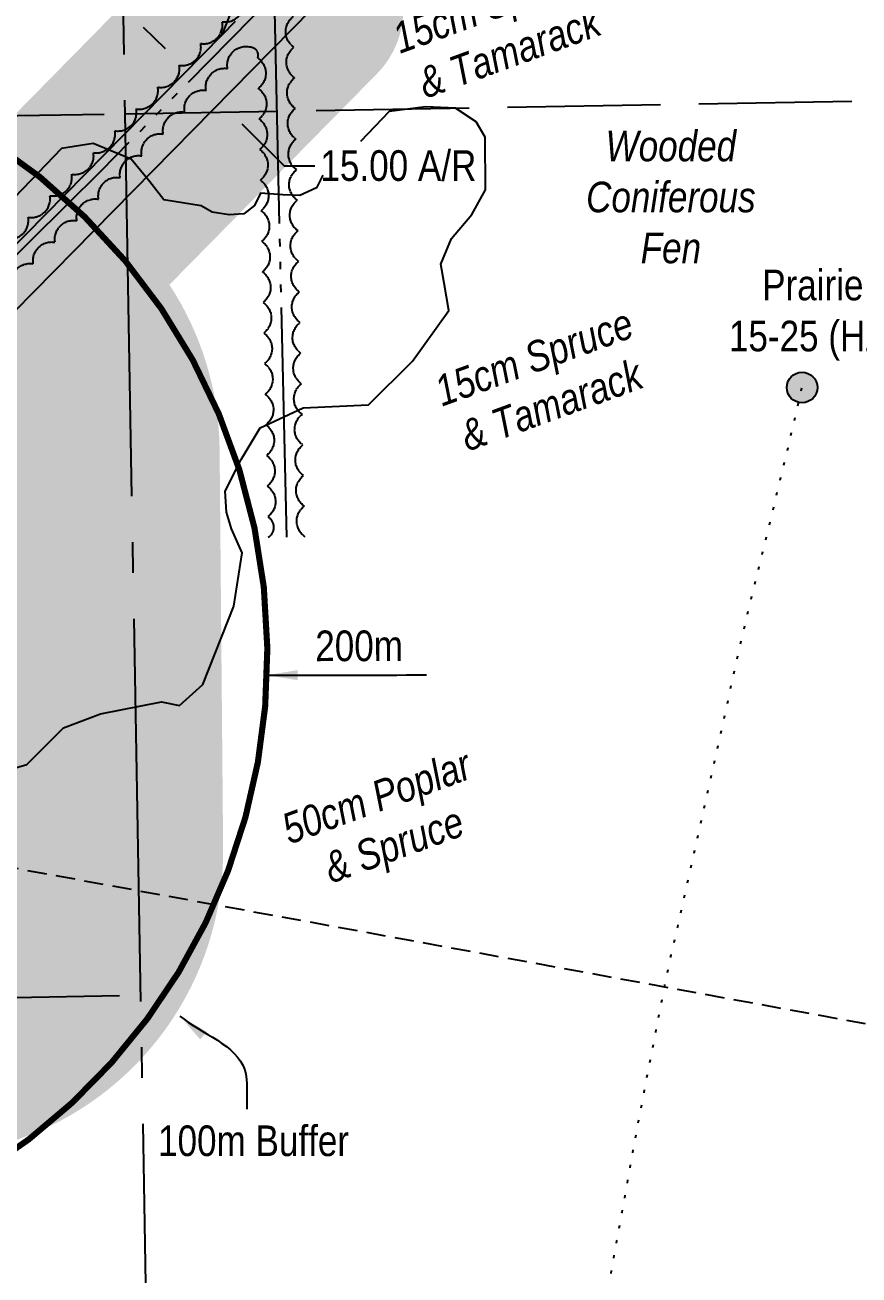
# Model space of a CAD drawing. Extents: x 570482 to 581403, y 6264409 to 6273171.
# Drawn here: x 575534.8 to 575807.2, y 6271043.6 to 6271451.9 of the extents above; entities that cross this region are included whole.
import ezdxf

# ---------------------------------------------------------------- set-up
doc = ezdxf.new("R2010")
doc.units = 0
doc.header["$LTSCALE"] = 5
doc.header["$PDMODE"] = 34
doc.header["$PDSIZE"] = 0.03
for name, pattern in [('0', [1, 1, 0]), ('foc-BUFFER', [16.75, 15, -1.75]), ('foc-DOT', [1, 0.2, -0.8]), ('foc-QUARTERLINE', [33, 25, -3, 2, -3]), ('foc-SEISMIC', [20.5, 15, -1, 0.5, -1, 0.5, -1, 0.5, -1]), ('foc-TIELINE', [1.875, 1.25, -0.625]), ('foc-TRAV', [1.875, 1.25, -0.625]), ('foc-UNSURVEYED', [12.5, 10, -2.5])]:
    doc.linetypes.add(name, pattern=pattern)
doc.layers.get('Defpoints').update_dxf_attribs({"color": 9})
for name, color, linetype in [('ABADATA-DRILL', 8, 'foc-DOT'), ('ABADATA-DRILL-T', 8, 'Continuous'), ('AS-SEISMIC', 224, 'foc-SEISMIC'), ('AUX-BUFFER', 7, 'foc-BUFFER'), ('DETAIL-HZ-Existing', 8, 'foc-DOT'), ('L-QSEC', 8, 'foc-QUARTERLINE'), ('L-TIE', 7, 'foc-TIELINE'), ('L-USEC', 7, 'foc-UNSURVEYED'), ('P-BUFFER-H 30m', 51, 'Continuous'), ('P-FNC BUFFER-T', 40, 'Continuous'), ('P-PROPOSED', 10, 'Continuous'), ('P-PROPOSED-H', 21, 'Continuous'), ('P-TRAV', 4, 'foc-TRAV'), ('P-TXT', 4, 'Continuous'), ('T-BUSH', 110, '0'), ('T-BUSH-T', 110, 'Continuous'), ('WETLAND', 143, 'Continuous'), ('WETLAND-T', 146, 'Continuous')]:
    doc.layers.add(name, color=color, linetype=linetype)
doc.styles.add('80CG', font='ARIALN.TTF', dxfattribs={"height": 10})
doc.styles.add('80L', font='ARIALN.TTF', dxfattribs={"height": 10})
doc.styles.add('80LS', font='ARIALNI.TTF', dxfattribs={"height": 10})
doc.styles.add('TXT', font='ARIALN.TTF', dxfattribs={"height": 0.2})
doc.dimstyles.new('CG2011', dxfattribs={"dimscale": 5, "dimtxt": 9, "dimasz": 2, "dimexe": 0.2, "dimexo": 0.0625, "dimgap": 0.5, "dimtad": 0, "dimtih": 1, "dimtoh": 1, "dimzin": 0, "dimdsep": 46, "dimtxsty": '80CG', "dimcen": 0.1, "dimse1": 1, "dimse2": 1, "dimclrd": 256, "dimclrt": 256, "dimaunit": 1, "dimadec": 4, "dimazin": 0, "dimtfac": 0.06, "dimtofl": 0, "dimtmove": 0, "dimatfit": 1, "dimfxl": 0.2, "dimtolj": 1, "dimtzin": 0, "dimlwd": -1, "dimarcsym": 0})
doc.dimstyles.new('Compass 5 000', dxfattribs={"dimscale": 5, "dimtxt": 9, "dimasz": 2, "dimexe": 0.2, "dimexo": 0.0625, "dimgap": 0.5, "dimtad": 0, "dimtih": 1, "dimtoh": 1, "dimzin": 0, "dimdsep": 46, "dimtxsty": '80CG', "dimcen": 0.1, "dimse1": 1, "dimse2": 1, "dimclrd": 256, "dimclrt": 256, "dimaunit": 1, "dimadec": 4, "dimazin": 0, "dimtfac": 0.06, "dimtofl": 0, "dimtmove": 0, "dimatfit": 1, "dimfxl": 0.2, "dimtolj": 1, "dimtzin": 0, "dimlwd": -1, "dimarcsym": 0})

# ---------------------------------------------------------------- blocks, each defined once
blk = doc.blocks.new('BH-Existing')
at = {"layer": 'ABADATA-DRILL-T'}
h = blk.add_hatch(color=256, dxfattribs=at)
h.dxf.hatch_style = 1
edge = h.paths.add_edge_path()
edge.add_arc((0, 0), 0.5, 0, 360)
blk.add_circle((0, 0), 0.5, dxfattribs=at)
blk = doc.blocks.new('*D99')
at = {"layer": 'Defpoints', "color": 0, "transparency": 16777216}
for p in [(575581.7124075624, 6271430.966509596), (575598.4213348939, 6271426.5790682), (575592.3994560172, 6271420.456027398)]:
    blk.add_point(p, dxfattribs=at)
at = {"layer": 'P-TXT', "transparency": 16777216}
for p, q in [((575580.6045670253, 6271444.101476029), (575573.4748476101, 6271451.113401661)), ((575605.5510543091, 6271419.567142569), (575619.4358745217, 6271405.911720654)), ((575619.4358745217, 6271405.911720654), (575629.4358745222, 6271405.911720654))]:
    blk.add_line(p, q, dxfattribs=at)
for points in [[(575581.7732212977, 6271445.289762598), (575579.4359127535, 6271442.91318946), (575587.7342864401, 6271437.089550397)], [(575606.7197085815, 6271420.755429137), (575604.3824000373, 6271418.378856), (575598.4213348939, 6271426.5790682)]]:
    blk.add_solid(points, dxfattribs=at)
at = {"layer": 'P-TXT', "transparency": 16777216, "insert": (575656.717593485, 6271405.911720654), "char_height": 10, "attachment_point": 5, "style": '80CG'}
blk.add_mtext('\\A1;15.00 A/R', dxfattribs=at)

msp = doc.modelspace()

# ---------------------------------------------------------------- hatches: boundary and pattern name
at = {"layer": 'P-BUFFER-H 30m'}
h = msp.add_hatch(color=256, dxfattribs=at)
h.dxf.hatch_style = 1
edge = h.paths.add_edge_path()
edge.add_arc((575498.3781058765, 6271312.200459685), 99.9575679994232, 0.5033811061687743, 33.28290110937678, ccw=False)
edge.add_line((575598.3318161493, 6271313.07864136), (575599.4734523299, 6271183.138818004))
edge.add_arc((575499.5197420564, 6271182.260636328), 99.95756800002054, -89.49661889530091, 0.5033811050980717, ccw=False)
edge.add_line((575500.3979237326, 6271082.306926059), (575310.4858742115, 6271080.638380874))
edge.add_arc((575309.6076925354, 6271180.592091147), 99.9575679997806, 180.5033811045646, 270.50338110463247, ccw=False)
edge.add_line((575209.6539822619, 6271179.713909467), (575208.5123460831, 6271309.653732822))
edge.add_arc((575308.4660563564, 6271310.531914502), 99.95756799989593, 90.50338110429902, 180.5033811045652, ccw=False)
edge.add_line((575307.5878746813, 6271410.485624772), (575497.4999242006, 6271412.154169955))
edge.add_arc((575498.378105876, 6271312.200459686), 99.95756799977856, 78.0773078622758, 90.503381104499, ccw=False)
edge.add_line((575519.0285107928, 6271410.001667128), (575573.5387812511, 6271465.42765908))
edge.add_line((575573.5387812511, 6271465.427659077), (575582.6297352421, 6271488.370608306))
edge.add_line((575582.6297352421, 6271488.370608306), (575581.058703323, 6271558.045581906))
edge.add_line((575581.058703323, 6271558.045581905), (575579.8859012071, 6271559.15979998))
edge.add_arc((575600.5401638215, 6271580.900035074), 29.98727040006093, 91.49245744410939, 226.4673610730255, ccw=False)
edge.add_line((575599.7591348457, 6271610.877132665), (575634.7322543301, 6271611.788328942))
edge.add_arc((575635.5132833056, 6271581.81123135), 29.98727039985143, -43.532638966289824, 91.49245744322042, ccw=False)
edge.add_line((575657.2535183843, 6271561.15696872), (575656.0054009698, 6271559.843227025))
edge.add_line((575656.0054009698, 6271559.843227025), (575658.3092986161, 6271457.665794634))
edge.add_arc((575628.3296482654, 6271456.989813214), 29.98727039992347, -44.52276198781482, 1.2916868677991147, ccw=False)
edge.add_line((575649.709730663, 6271435.96296222), (575581.939750957, 6271367.054510324))
at = {"layer": 'P-PROPOSED-H'}
h = msp.add_hatch(color=256, dxfattribs=at)
h.dxf.hatch_style = 1
h.paths.add_polyline_path([(575612.7463457196, 6271482.972433573), (575610.7571381154, 6271571.19342108), (575600.5401638214, 6271580.900035074), (575635.5132833059, 6271581.81123135), (575625.7469632907, 6271571.531411793), (575628.3296482653, 6271456.989813214), (575485.823957588, 6271312.0901604), (575464.6108923185, 6271311.90378487), (575599.1790993367, 6271448.732611741)])

# ---------------------------------------------------------------- linework, layer by layer
at = {"layer": 'ABADATA-DRILL', "flags": 128}
msp.add_lwpolyline([(575649.5071290649, 6270608.157500169), (575649.5071290649, 6270608.157500169), (575649.4767892851, 6270608.176995935), (575649.0509596822, 6270608.499460803), (575649.2268091931, 6270608.172511718), (575649.9353805536, 6270607.145034392), (575650.6153153444, 6270606.5971131), (575651.0541773109, 6270606.664994379), (575651.492259072, 6270606.772941749), (575652.1430794132, 6270606.734628037), (575653.2148881126, 6270606.643746557), (575654.1775317221, 6270607.061036638), (575654.6002799462, 6270607.468752751), (575654.6990406944, 6270607.540553192), (575654.8052421898, 6270607.752544517), (575654.925555539, 6270608.294669879), (575655.0395259906, 6270609.186936331), (575655.208856446, 6270610.340159421), (575655.4835550842, 6270611.755236298), (575655.8324997328, 6270613.491840019), (575656.2050854431, 6270615.578900116), (575656.5316400302, 6270618.005146669), (575656.8627655702, 6270620.731518794), (575657.2581880138, 6270623.779016663), (575657.7583749706, 6270627.118528984), (575658.301752189, 6270630.8389085), (575658.798678687, 6270634.918395668), (575659.2287632622, 6270639.376887351), (575659.6427346775, 6270644.17510226), (575660.1313729114, 6270649.274700433), (575660.7644123848, 6270654.686841675), (575661.562413158, 6270660.382168961), (575662.4269805814, 6270666.268514297), (575663.2094030804, 6270672.273514849), (575663.9068113421, 6270678.557105189), (575664.5472144323, 6270685.229673919), (575665.300841515, 6270692.284255357), (575666.1989804732, 6270699.641584941), (575667.2036165015, 6270707.200891945), (575668.3247599642, 6270714.952224731), (575669.4914221556, 6270722.954318333), (575670.753721712, 6270731.198386162), (575672.0628563842, 6270739.623209843), (575673.3784097179, 6270748.248215555), (575674.6705223953, 6270757.062736139), (575675.9204809328, 6270765.996629662), (575677.1793703442, 6270774.990692834), (575678.5369502186, 6270784.056445167), (575679.9240860762, 6270793.152788679), (575681.3404156126, 6270802.289625571), (575682.9159887872, 6270811.469401301), (575684.6201699069, 6270820.731534937), (575686.3239851005, 6270830.013591703), (575688.0773784738, 6270839.316468045), (575689.7995874021, 6270848.688925785), (575691.4710058067, 6270858.100330278), (575693.1930793668, 6270867.482807651), (575694.9871475317, 6270876.746449618), (575696.8198850241, 6270886.090835599), (575698.6622691398, 6270895.455324596), (575700.5044029322, 6270904.829830264), (575702.3172667298, 6270914.163842888), (575704.0897705826, 6270923.517172075), (575705.8419410862, 6270932.89017731), (575707.5736005006, 6270942.292764059), (575709.2663392778, 6270951.634532955), (575710.9079864322, 6270961.035505612), (575712.5701296852, 6270970.406787199), (575714.2621834336, 6270979.788738187), (575715.924371489, 6270989.160022547), (575717.6263620558, 6270998.54204265), (575719.3585630325, 6271007.914586245), (575721.0805011337, 6271017.296966604), (575722.842541933, 6271026.680179501), (575724.6550574737, 6271036.034128561), (575726.3981342524, 6271045.356882966), (575728.1006726181, 6271054.708970401), (575729.7930117748, 6271064.070784369), (575731.485941682, 6271073.402661243), (575733.1299380002, 6271082.67365144), (575734.8224934603, 6271092.025452276), (575736.6044909111, 6271101.409032064), (575738.4075251813, 6271110.732759376), (575740.2502396757, 6271120.077351944), (575742.0430614979, 6271129.411029389), (575743.825626784, 6271138.764452403), (575745.8088452806, 6271148.081623731), (575747.9329486588, 6271157.351115899), (575750.01644947, 6271166.650051466), (575752.1105561439, 6271175.919007584), (575754.1643019195, 6271185.207391335), (575756.2282303139, 6271194.485939386), (575758.3121758337, 6271203.764737142), (575760.37620285, 6271213.033269718), (575762.4399828018, 6271222.321839268), (575764.4731794004, 6271231.63969803), (575766.5067835689, 6271240.937748086), (575768.5904991841, 6271250.22656865), (575770.7651510222, 6271259.467147401), (575773.0297216362, 6271268.7092323), (575775.3144862172, 6271277.94166171), (575777.569442385, 6271287.163648314), (575779.773372895, 6271296.444616875), (575782.0079864691, 6271305.68616972), (575784.2327571684, 6271314.917527182), (575785.1717783613, 6271318.885079007), (575788.5507349916, 6271333.467950712)], dxfattribs=at)
at = {"layer": 'AS-SEISMIC'}
msp.add_line((575620.2332071562, 6271284.610679252), (575613.6054858158, 6271577.936030073), dxfattribs=at)
at = {"layer": 'AS-SEISMIC', "flags": 128}
msp.add_lwpolyline([(575288.9799381153, 6271155.12624909), (575312.714, 6271168.541), (575332.864, 6271179.930000017), (575559.658, 6271404.269), (575616.23, 6271461.782), (575681.32424002, 6271527.958996148)], dxfattribs=at)
at = {"layer": 'AUX-BUFFER', "color": 251, "linetype": 'foc-BUFFER', "const_width": 1.998402277985389, "flags": 128}
msp.add_lwpolyline([(575412.7316754363, 6271446.395905059), (575371.7506542262, 6271446.035850572, 0.4142135623820508), (575174.0949746686, 6271244.876226117), (575174.1037564871, 6271243.876689027, 0.4142135623751772), (575375.2633809292, 6271046.221009479), (575416.2444021413, 6271046.581063967, 0.4142135623743542), (575613.9000816881, 6271247.740688398), (575613.8912998713, 6271248.740225513, 0.4142135623578361)], format="xyb", close=True, dxfattribs=at)
at = {"layer": 'L-QSEC'}
for p, q in [((575553.5617591849, 6272227.177741321), (575567.3343653935, 6271422.916255245)), ((575567.3343653935, 6271422.916255245), (575581.703672561, 6270618.675822323))]:
    msp.add_line(p, q, dxfattribs=at)
at = {"layer": 'L-TIE'}
msp.add_line((576095.2138965217, 6271073.31619204), (575499.5197420564, 6271182.26063634), dxfattribs=at)
at = {"layer": 'L-USEC'}
for p, q in [((575567.3343653935, 6271422.916255245), (576373.8895500645, 6271436.739676326)), ((574760.7831154186, 6271409.096406098), (575567.3343653935, 6271422.916255245)), ((574765.7171260226, 6271121.138673888), (575572.2683759974, 6271134.958523035))]:
    msp.add_line(p, q, dxfattribs=at)
at = {"layer": 'P-PROPOSED'}
msp.add_lwpolyline([(575612.7463457196, 6271482.972433585), (575610.7571381154, 6271571.193421092), (575600.5401638214, 6271580.900035086), (575635.5132833059, 6271581.811231358), (575625.7469632907, 6271571.531411798), (575628.3296482653, 6271456.989813226), (575485.823957588, 6271312.090160403), (575464.6108923185, 6271311.903784882), (575599.1790993367, 6271448.732611753)], close=True, dxfattribs=at)
at = {"layer": 'P-TRAV'}
msp.add_line((575599.1790993367, 6271448.732611753), (575613.197, 6271462.986000017), dxfattribs=at)
at = {"layer": 'T-BUSH', "flags": 128}
for points in [[(575315.3844422161, 6271515.714904915, 0.52056705), (575315.50759321, 6271505.719906773, 0.52056705), (575315.6307442056, 6271495.724908633, 0.52056705), (575315.7538951974, 6271485.729910491, 0.52056705), (575315.8770461911, 6271475.734912351, 0.52056705), (575316.000197185, 6271465.73991421, 0.52056705), (575316.1233481786, 6271455.744916069, 0.52056705), (575316.2464991724, 6271445.749917927, 0.52056705), (575316.3467892985, 6271435.754688831, 0.52056705), (575316.4255954336, 6271425.759242688, 0.52056705), (575316.5044015648, 6271415.76379653, 0.52056705), (575316.583207698, 6271405.768350402, 0.52056705), (575316.6620138311, 6271395.772904259, 0.52056705), (575316.7408199642, 6271385.777458101, 0.52056705), (575316.8196260973, 6271375.782011958, 0.52056705), (575316.8984322305, 6271365.786565829, 0.52056705), (575316.9772383636, 6271355.791119686, 0.52056705), (575317.0560444966, 6271345.795673528, 0.52056705), (575317.1348506297, 6271335.8002274, 0.52056705), (575317.2256527153, 6271325.80488521, 0.52056705), (575317.3201036592, 6271315.809574658, 0.52056705), (575317.4145546033, 6271305.814264121, 0.52056705), (575317.5090055473, 6271295.81895357, 0.52056705), (575317.6034564913, 6271285.823643018, 0.52056705), (575317.6979074352, 6271275.828332466, 0.52056705), (575317.7923583792, 6271265.833021915, 0.52056705), (575317.8868093232, 6271255.837711363, 0.52056705), (575317.9812602672, 6271245.842400812, 0.52056705), (575318.0757112113, 6271235.847090244, 0.52056705), (575318.1701621552, 6271225.851779693, 0.52056705), (575318.2646130992, 6271215.856469141, 0.52056705), (575318.3590640433, 6271205.86115859, 0.52056705), (575318.4535149871, 6271195.865848053, 0.52056705), (575318.5479659312, 6271185.870537502, 0.52056705), (575321.1314046162, 6271180.187758398, 0.52056705), (575329.7201120198, 6271185.256043536, 0.52056705), (575336.8265376051, 6271192.285543491, 0.52056705), (575343.9329631904, 6271199.315043431, 0.52056705), (575351.0393887757, 6271206.34454337, 0.52056705), (575358.145814361, 6271213.374043311, 0.52056705), (575365.2522399463, 6271220.403543251, 0.52056705), (575372.3586655316, 6271227.43304319, 0.52056705), (575379.4650911188, 6271234.46254313, 0.52056705), (575386.5715167022, 6271241.49204307, 0.52056705), (575393.6779422876, 6271248.52154301, 0.52056705), (575400.7843678729, 6271255.551042935, 0.52056705), (575407.8907934582, 6271262.580542875, 0.52056705), (575414.9972190436, 6271269.610042814, 0.52056705), (575422.1036446288, 6271276.639542755, 0.52056705), (575429.2100702141, 6271283.669042694, 0.52056705), (575436.3164957995, 6271290.698542634, 0.52056705), (575443.4229213847, 6271297.728042574, 0.52056705), (575450.52934697, 6271304.757542529, 0.52056705), (575457.6357725555, 6271311.78704247, 0.52056705), (575464.7421981407, 6271318.816542409, 0.52056705), (575471.848623726, 6271325.846042349, 0.52056705), (575478.9550493133, 6271332.875542289, 0.52056705), (575486.0614748966, 6271339.905042229, 0.52056705), (575493.167900482, 6271346.934542169, 0.52056705), (575500.2743260672, 6271353.964042109, 0.52056705), (575507.3807516525, 6271360.993542048, 0.52056705), (575514.4871772379, 6271368.023041988, 0.52056705), (575521.5936028231, 6271375.052541913, 0.52056705), (575528.7000284086, 6271382.082041853, 0.52056705), (575535.8064539939, 6271389.111541793, 0.52056705), (575542.9128795791, 6271396.141041732, 0.52056705), (575550.0193051645, 6271403.170541673, 0.52056705), (575557.1023520489, 6271410.223354799, 0.52056705), (575564.1118819405, 6271417.349478915, 0.52056705), (575571.121411832, 6271424.475603016, 0.52056705), (575578.1309417237, 6271431.601727118, 0.52056705), (575585.1404716154, 6271438.727851219, 0.52056705), (575592.1500015069, 6271445.853975304, 0.52056705), (575599.1595313984, 6271452.98009942, 0.52056705), (575606.16906129, 6271460.106223506, 0.52056705), (575610.0801215054, 6271468.460151994, 0.52056705), (575609.8543238183, 6271478.453358141, 0.52056705), (575609.6285261314, 6271488.44656432, 0.52056705), (575609.4027284444, 6271498.439770482, 0.52056705), (575609.1769307575, 6271508.432976629, 0.52056705), (575608.9511330705, 6271518.426182792, 0.52056705), (575608.7253353836, 6271528.419388969, 0.52056705), (575608.4995376965, 6271538.412595132, 0.52056705), (575608.2737400095, 6271548.405801279, 0.52056705), (575608.0479423226, 6271558.399007458, 0.52056705), (575607.8221446356, 6271568.39221362, 0.52056705), (575607.6799155845, 6271574.686893806, 0.5205670500338495), (575597.6928868616, 6271574.269268044, 0.52056705), (575587.7058581385, 6271573.851642266, 0.52056705), (575577.7188294155, 6271573.434016474, 0.52056705), (575567.7318006924, 6271573.016390711, 0.3506313452533024), (575560.3365606603, 6271574.854876626)], [(575626.2291308537, 6271284.746157849, -0.52056705), (575626.0033331667, 6271294.739364027, -0.52056705), (575625.7775354797, 6271304.73257019, -0.52056705), (575625.5517377928, 6271314.725776337, -0.52056705), (575625.3259401058, 6271324.718982516, -0.52056705), (575625.1001424188, 6271334.712188678, -0.52056705), (575624.8743447318, 6271344.705394825, -0.52056705), (575624.6485470448, 6271354.698600988, -0.52056705), (575624.422749358, 6271364.691807166, -0.52056705), (575624.196951671, 6271374.685013329, -0.52056705), (575623.9711539841, 6271384.678219476, -0.52056705), (575623.7453562971, 6271394.671425655, -0.52056705), (575623.5195586102, 6271404.664631817, -0.52056705), (575623.2937609232, 6271414.657837964, -0.52056705), (575623.0679632362, 6271424.651044127, -0.52056705), (575622.8421655492, 6271434.644250304, -0.52056705), (575622.6163678622, 6271444.637456467, -0.52056705), (575622.3905701753, 6271454.630662614, -0.52056705), (575625.9590324936, 6271463.120349472, -0.52056705), (575632.9685623853, 6271470.246473558, -0.52056705), (575639.9780922771, 6271477.372597675, -0.52056705), (575646.9876221687, 6271484.498721761, -0.52056705), (575653.9971520604, 6271491.624845877, -0.52056705), (575661.0066819519, 6271498.750969977, -0.52056705), (575668.0162118437, 6271505.877094079, -0.52056705), (575675.0257417354, 6271513.00321818, -0.52056705), (575682.035271627, 6271520.129342265, -0.52056705), (575685.5999144806, 6271523.753278228, -0.52056705)], [(575495.9048746296, 6271178.015976368, -0.52056705), (575486.201620129, 6271175.615558467, -0.52056705), (575477.8063738437, 6271170.938836133, -0.52056705), (575470.8464390868, 6271163.764265626, -0.52056705), (575463.3093941223, 6271157.38979131, -0.52056705), (575454.3051664532, 6271153.049395234, -0.52056705), (575445.300938786, 6271148.70899916, -0.52056705), (575436.2967111149, 6271144.368603069, -0.52056705), (575427.292483446, 6271140.028206994, -0.52056705), (575418.2882557767, 6271135.687810919, -0.52056705), (575409.2840281076, 6271131.347414845, -0.52056705), (575400.2798004384, 6271127.007018785, -0.52056705), (575391.2755727693, 6271122.666622709, -0.52056705), (575382.2713451002, 6271118.326226635, -0.52056705), (575373.2671174312, 6271113.98583056, -0.52056705), (575364.2628897621, 6271109.645434486, -0.52056705), (575355.2586620928, 6271105.305038394, -0.52056705), (575346.2544344238, 6271100.96464232, -0.52056705), (575337.2502067545, 6271096.624246245, -0.52056705), (575328.2459790854, 6271092.283850186, -0.52056705), (575319.4698621911, 6271088.310481169, -0.52056705), (575319.3754112473, 6271098.305791721, -0.52056705), (575319.2809603031, 6271108.301102272, -0.52056705), (575319.1865093593, 6271118.296412824, -0.52056705), (575319.0920584152, 6271128.29172336, -0.52056705), (575318.9976074713, 6271138.287033912, -0.52056705), (575318.9031565273, 6271148.282344464, -0.52056705), (575318.8087055832, 6271158.277655016, -0.52056705), (575321.5414686805, 6271166.641232288, -0.52056705), (575330.2434272228, 6271171.559674282, -0.52056705), (575338.4992719742, 6271177.068371726, -0.52056705), (575345.6056975594, 6271184.097871666, -0.52056705), (575352.7121231448, 6271191.127371605, -0.52056705), (575359.8185487301, 6271198.156871545, -0.52056705), (575366.9249743153, 6271205.186371486, -0.52056705), (575374.0313999008, 6271212.215871441, -0.52056705), (575381.1378254861, 6271219.245371381, -0.52056705), (575388.2442510714, 6271226.27487132, -0.52056705), (575395.3506766567, 6271233.304371261, -0.52056705), (575402.4571022439, 6271240.333871201, -0.52056705), (575409.5635278274, 6271247.36337114, -0.52056705), (575416.6699534127, 6271254.39287108, -0.52056705), (575423.776378998, 6271261.42237102, -0.52056705), (575430.8828045833, 6271268.45187096, -0.52056705), (575437.9892301688, 6271275.481370885, -0.52056705), (575445.095655754, 6271282.510870825, -0.52056705), (575452.2020813393, 6271289.540370764, -0.52056705), (575459.3085069247, 6271296.569870704, -0.52056705), (575466.4149325099, 6271303.599370644, -0.52056705), (575473.5213580953, 6271310.628870584, -0.52056705), (575480.6277836807, 6271317.658370524, -0.52056705), (575487.7342092659, 6271324.687870479, -0.52056705), (575494.8406348513, 6271331.717370419, -0.52056705), (575501.9470604385, 6271338.746870359, -0.52056705), (575509.0534860219, 6271345.776370299, -0.52056705), (575516.1599116073, 6271352.805870239, -0.52056705), (575523.2663371925, 6271359.835370178, -0.52056705), (575530.3727627778, 6271366.864870118, -0.52056705), (575537.4791883633, 6271373.894370059, -0.52056705), (575544.5856139485, 6271380.923869998, -0.52056705), (575551.6920395339, 6271387.953369923, -0.52056705), (575558.7984651192, 6271394.982869863, -0.52056705), (575565.8776207608, 6271402.039563327, -0.52056705), (575572.8871506524, 6271409.165687444, -0.52056705), (575579.8966805439, 6271416.29181153, -0.52056705), (575586.9062104354, 6271423.417935646, -0.52056705), (575593.915740327, 6271430.544059747, -0.52056705), (575600.9252702184, 6271437.670183833, -0.52056705), (575607.93480011, 6271444.796307949, -0.52056705), (575610.6960341614, 6271441.201492978, -0.52056705), (575610.9218318484, 6271431.208286831, -0.52056705), (575611.1476295354, 6271421.215080668, -0.52056705), (575611.3734272224, 6271411.22187449, -0.52056705), (575611.5992249093, 6271401.228668327, -0.52056705), (575611.8250225963, 6271391.23546218, -0.52056705), (575612.0508202832, 6271381.242256018, -0.52056705), (575612.2766179702, 6271371.24904984, -0.52056705), (575612.5024156573, 6271361.255843692, -0.52056705), (575612.7282133442, 6271351.26263753, -0.52056705), (575612.954011033, 6271341.269431352, -0.52056705), (575613.179808718, 6271331.27622519, -0.52056705), (575613.405606405, 6271321.283019042, -0.52056705), (575613.631404092, 6271311.28981288, -0.52056705), (575613.8572017789, 6271301.296606701, -0.52056705), (575614.082999466, 6271291.303400554, -0.52056705), (575614.2372834587, 6271284.47520064, -0.52056705)]]:
    msp.add_lwpolyline(points, format="xyb", dxfattribs=at)
at = {"layer": 'WETLAND', "flags": 128}
for points in [[(575516.5871964531, 6271204.935846953), (575535.3220307275, 6271210.307563505), (575547.3000978703, 6271222.278824805), (575559.4531223634, 6271226.908963677), (575579.3656630741, 6271230.840093547), (575585.265681128, 6271229.611628728), (575592.8864771163, 6271236.491074167), (575602.9656544037, 6271262.04326978), (575605.6698495666, 6271279.487555128), (575602.2281319252, 6271287.34977243), (575600.575460366, 6271292.705700798), (575600.1656088198, 6271299.588541545), (575605.3615913779, 6271309.974618496), (575611.5473003064, 6271320.360695441), (575625.6506584251, 6271326.79017771), (575646.9294518427, 6271327.779358212), (575661.280241554, 6271342.122029842), (575673.1567962258, 6271358.690325762), (575671.6722066702, 6271367.592695621), (575670.6156681078, 6271373.756834581), (575674.026972451, 6271382.125377167), (575680.6946027358, 6271390.02897478), (575685.1914029839, 6271398.087610636), (575685.0363436955, 6271415.289598331), (575682.0901363308, 6271420.248742535), (575675.4225869325, 6271424.742941768), (575665.6536899947, 6271425.20788674), (575653.7140439067, 6271423.65814091), (575644.3238572391, 6271413.791715831)], [(575632.0055008809, 6271402.89175904), (575629.9897301326, 6271398.707466528), (575624.5625741546, 6271396.227915647), (575618.9804397746, 6271396.382869008), (575611.6925723365, 6271397.002767339), (575609.6768015883, 6271392.973470628), (575606.2654163585, 6271390.183970581), (575601.4585784202, 6271389.874021416), (575595.8763631538, 6271390.803868914), (575592.3099186358, 6271392.818517269), (575580.1209805673, 6271394.765429229), (575575.4823864056, 6271400.676999729), (575569.4285223597, 6271408.123716231), (575557.0521704304, 6271413.158406031), (575546.73146626, 6271411.571524028), (575528.8688303715, 6271392.925511904), (575527.3017830175, 6271391.062544541)]]:
    msp.add_lwpolyline(points, dxfattribs=at)

# ---------------------------------------------------------------- block references
at = {"layer": 'ABADATA-DRILL-T', "xscale": 9.995756799999956, "yscale": 9.995756799999956, "zscale": 9.995756799999956}
msp.add_blockref('BH-Existing', (575788.5507349916, 6271333.467950712), dxfattribs=at)

# ---------------------------------------------------------------- texts
at = {"layer": 'AUX-BUFFER', "insert": (575629.5605842194, 6271254.074153413), "char_height": 9.992011389926954, "attachment_point": 1, "rotation": 0.08956645764208325, "style": '80L'}
msp.add_mtext_dynamic_manual_height_columns('200m', width=6.846909600560616, gutter_width=45, heights=[0], dxfattribs=at)
at = {"layer": 'DETAIL-HZ-Existing', "insert": (575763.9804107272, 6271371.95838605), "char_height": 9.995756799999915, "attachment_point": 1, "style": '80L'}
msp.add_mtext_dynamic_manual_height_columns('\\pi11.554;Prairie\\P\\pi0.69231;15-25 (HZ)', width=54.81350613915393, gutter_width=50, heights=[0], dxfattribs=at)
at = {"layer": 'P-FNC BUFFER-T', "insert": (575578.2283998528, 6271092.41223854), "char_height": 9.995756799999922, "attachment_point": 1, "style": '80L'}
msp.add_mtext_dynamic_manual_height_columns('100m Buffer', width=63.4252420673455, gutter_width=50, heights=[0], dxfattribs=at)
at = {"layer": 'T-BUSH-T', "char_height": 9.995756799999914, "attachment_point": 2, "rotation": 20.000000000000014, "style": '80LS'}
for s, insert, width in [('15cm Spruce\\P& Tamarack', (575685.5386760622, 6271463.401013257), 71.84303604658072), ('15cm Spruce\\P& Tamarack', (575699.2757527913, 6271348.142292632), 71.84303604658072), ('50cm Poplar\\P& Spruce', (575647.8477550477, 6271204.524345496), 65.37920422775396)]:
    msp.add_mtext(s, dxfattribs=dict(at, insert=insert, width=width))
at = {"layer": 'WETLAND-T', "insert": (575745.707395242, 6271417.370455188), "char_height": 9.991468620332626, "width": 55.42102709496179, "attachment_point": 2, "style": 'TXT'}
msp.add_mtext('{\\fArial Narrow|b0|i1|c0|p34;Wooded Coniferous Fen}', dxfattribs=at)

# ---------------------------------------------------------------- dimensions: what is measured, and where the dimension line sits
at = {"layer": 'P-TXT'}
dim = msp.add_linear_dim(base=(575598.4213348939, 6271426.5790682), p1=(575581.7124075628, 6271430.966509596), p2=(575592.399456017, 6271420.456027398), angle=315.47723800761196, text='15.00 A/R', dimstyle='Compass 5 000', dxfattribs=at)
dim.commit()
dim.dimension.update_dxf_attribs({"geometry": '*D99', "text_midpoint": (575656.717593485, 6271405.911720654), "dimtype": 161})

# ---------------------------------------------------------------- leaders
at = {"layer": 'AUX-BUFFER', "path_type": 1}
msp.add_leader([(575613.8021687155, 6271239.499570188), (575665.9366393989, 6271239.581068417)], dimstyle='CG2011', override={"dimasz": 2, "dimgap": 0.5, "dimtad": 0}, dxfattribs=at)
at = {"layer": 'P-FNC BUFFER-T', "path_type": 1}
msp.add_leader([(575585.3567592488, 6271128.166796884), (575606.513333269, 6271110.606675819), (575607.2304723668, 6271097.705419309)], dimstyle='Compass 5 000', override={"dimgap": 0.5, "dimtad": 0}, dxfattribs=at)

doc.saveas('drawing.dxf')
